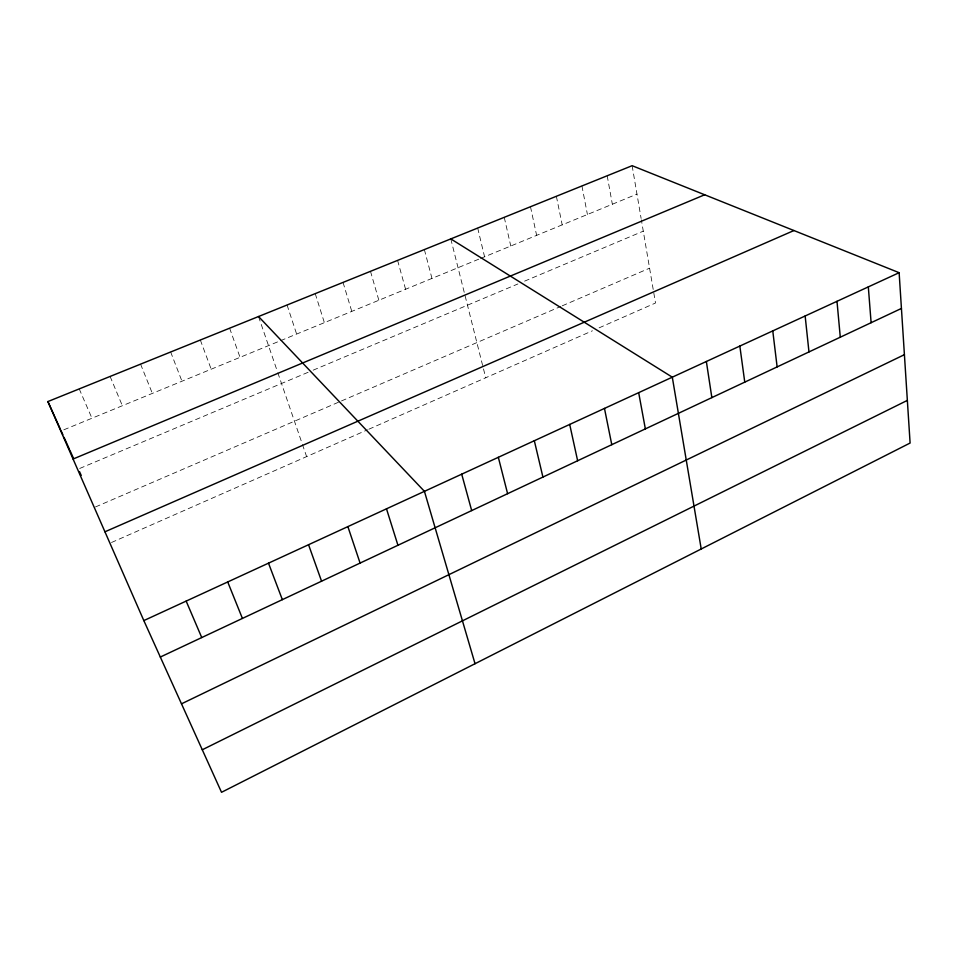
<?xml version="1.0" encoding="UTF-8"?>
<svg xmlns="http://www.w3.org/2000/svg" width="958" height="958" viewBox="0 0 958 958"><rect width="100%" height="100%" fill="white"/><g stroke="black" fill="none" stroke-linecap="round" stroke-linejoin="round"><path stroke-width="0.72" stroke-dasharray="4.79 3.59" d="M111.487 542.503L367.501 429.807M368.866 429.208L592.439 330.785M599.097 327.852L655.511 303.015L641.357 219.849M95.453 506.962L340.162 401.51M341.503 400.935L560.897 306.392M562.262 305.806L649.584 268.18M79.718 468.462L309.075 371.884M313.158 370.171L517.895 283.963M524.601 281.137L643.285 231.165M63.827 429.807L279.221 341.228M280.562 340.677L479.263 258.971M480.593 258.421L636.974 194.115M79.215 388.912L91.956 418.239M110.098 376.446L122.361 405.737M140.575 364.136L152.358 393.403M170.656 351.993L181.972 381.224M200.33 340.018L211.191 369.201M229.621 328.199L240.039 357.346M258.528 316.523L277.365 371.429M277.832 372.77L301.974 443.099M302.429 444.452L306.608 456.607M287.065 305.003L296.633 334.079M315.23 293.639L324.379 322.654M343.036 282.406L351.79 311.386M370.495 271.33L378.853 300.261M397.594 260.384L405.581 289.268M424.37 249.571L431.974 278.419M450.799 238.901L485.718 377.763M477.695 228.052L484.568 256.792M504.255 217.322L510.77 246.014M530.481 206.736L536.636 235.381M556.37 196.294L562.19 224.867M581.937 185.972L587.422 214.496M607.192 175.769L612.354 204.246M632.136 165.698L641.118 218.436"/><path stroke-width="1.44" d="M202.282 749.767L907.358 400.384M181.493 703.831L904.412 354.664M160.321 657.044L901.43 308.44M143.832 620.592L899.131 272.695L910.1 443.039L221.526 792.302L143.832 620.592L47.9 401.558L632.136 165.698L899.131 272.695M104.937 531.798L793.931 230.531M73.071 459.038L704.681 194.773M450.799 238.901L672.3 377.177L701.22 548.994M258.528 316.523L424.43 491.346L475.036 663.714M47.9 401.558L60.546 429.579M61.144 430.908L62.881 434.752M64.03 437.315L69.239 448.859M69.814 450.14L73.467 458.235M79.49 471.587L81.214 475.408M186.163 601.097L201.743 637.561M227.717 581.949L242.41 618.425M268.503 563.172L282.347 599.648M308.548 544.719L321.565 581.195M347.874 526.613L360.088 563.076M386.493 508.818L397.941 545.27M461.708 474.174L471.683 510.59M498.328 457.301L507.608 493.693M534.324 440.728L542.923 477.084M569.699 424.43L577.638 460.75M604.474 408.407L611.779 444.692M638.675 392.66L645.357 428.897M706.357 361.489L711.854 397.618M739.839 346.066L744.761 382.134M772.771 330.893L777.13 366.914M805.151 315.984L808.971 351.933M836.993 301.315L840.286 337.204M868.319 286.885L871.109 322.702"/></g></svg>
